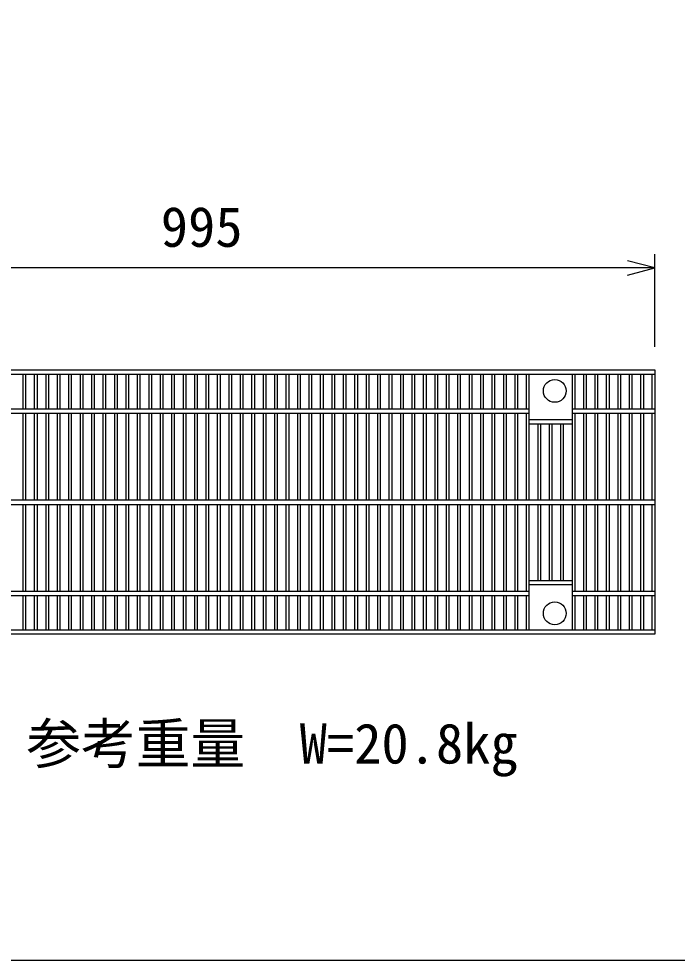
# Model space of a CAD drawing. Units: millimetres, scale not verified. Extents: x -16800 to 16800, y -5940 to 5940.
# Drawn here: x -10507 to -9784, y -4937 to -3904 of the extents above; entities that cross this region are included whole.
import ezdxf
from ezdxf.enums import TextEntityAlignment as Align

# ---------------------------------------------------------------- set-up
doc = ezdxf.new("R2010")
doc.units = ezdxf.units.MM
doc.header["$LTSCALE"] = 20
for name, color, linetype, lineweight in [('0-0_DIM', 7, 'Continuous', 25), ('0-2_HATCH', 6, 'Continuous', 25), ('0-6_TXT', 7, 'Continuous', 25)]:
    doc.layers.add(name, color=color, linetype=linetype, lineweight=lineweight)
doc.styles.add('ＭＳ ゴシック', font='')
doc.styles.get('ＭＳ ゴシック').set_extended_font_data('MS Gothic')

msp = doc.modelspace()

# ---------------------------------------------------------------- linework, layer by layer
at = {"layer": '0-0_DIM'}
for p, q in [((-9808.9, -4264.03), (-9808.9, -4162.45)), ((-9808.9, -4177.45), (-10803.9, -4177.45))]:
    msp.add_line(p, q, dxfattribs=at)
msp.add_lwpolyline([(-9838.9, -4185.49), (-9808.9, -4177.45), (-9838.9, -4169.41)], dxfattribs=at)
at = {"layer": '0-2_HATCH'}
for p, q in [((-10803.9, -4289.26), (-9808.9, -4289.26)), ((-10803.9, -4293.76), (-9808.9, -4293.76)), ((-10502.46, -4331.76), (-10502.46, -4293.76)), ((-10499.46, -4331.76), (-10499.46, -4293.76)), ((-10489.9, -4331.76), (-10489.9, -4293.76)), ((-10486.9, -4331.76), (-10486.9, -4293.76)), ((-10477.34, -4331.76), (-10477.34, -4293.76)), ((-10474.34, -4331.76), (-10474.34, -4293.76)), ((-10464.78, -4331.76), (-10464.78, -4293.76)), ((-10461.78, -4331.76), (-10461.78, -4293.76)), ((-10452.22, -4331.76), (-10452.22, -4293.76)), ((-10449.22, -4331.76), (-10449.22, -4293.76)), ((-10439.66, -4331.76), (-10439.66, -4293.76)), ((-10436.66, -4331.76), (-10436.66, -4293.76)), ((-10427.1, -4331.76), (-10427.1, -4293.76)), ((-10424.1, -4331.76), (-10424.1, -4293.76)), ((-10414.54, -4331.76), (-10414.54, -4293.76)), ((-10411.54, -4331.76), (-10411.54, -4293.76)), ((-10401.98, -4331.76), (-10401.98, -4293.76)), ((-10398.98, -4331.76), (-10398.98, -4293.76)), ((-10389.42, -4331.76), (-10389.42, -4293.76)), ((-10386.42, -4331.76), (-10386.42, -4293.76)), ((-10376.86, -4331.76), (-10376.86, -4293.76)), ((-10373.86, -4331.76), (-10373.86, -4293.76)), ((-10364.3, -4331.76), (-10364.3, -4293.76)), ((-10361.3, -4331.76), (-10361.3, -4293.76)), ((-10351.74, -4331.76), (-10351.74, -4293.76)), ((-10348.74, -4331.76), (-10348.74, -4293.76)), ((-10339.18, -4331.76), (-10339.18, -4293.76)), ((-10336.18, -4331.76), (-10336.18, -4293.76)), ((-10326.62, -4331.76), (-10326.62, -4293.76)), ((-10323.62, -4331.76), (-10323.62, -4293.76)), ((-10314.06, -4331.76), (-10314.06, -4293.76)), ((-10311.06, -4331.76), (-10311.06, -4293.76)), ((-10301.5, -4331.76), (-10301.5, -4293.76)), ((-10298.5, -4331.76), (-10298.5, -4293.76)), ((-10288.94, -4331.76), (-10288.94, -4293.76)), ((-10285.94, -4331.76), (-10285.94, -4293.76)), ((-10276.38, -4331.76), (-10276.38, -4293.76)), ((-10273.38, -4331.76), (-10273.38, -4293.76)), ((-10263.82, -4331.76), (-10263.82, -4293.76)), ((-10260.82, -4331.76), (-10260.82, -4293.76)), ((-10251.26, -4331.76), (-10251.26, -4293.76)), ((-10248.26, -4331.76), (-10248.26, -4293.76)), ((-10238.7, -4331.76), (-10238.7, -4293.76)), ((-10235.7, -4331.76), (-10235.7, -4293.76)), ((-10226.14, -4331.76), (-10226.14, -4293.76)), ((-10223.14, -4331.76), (-10223.14, -4293.76)), ((-10213.58, -4331.76), (-10213.58, -4293.76)), ((-10210.58, -4331.76), (-10210.58, -4293.76)), ((-10201.02, -4331.76), (-10201.02, -4293.76)), ((-10198.02, -4331.76), (-10198.02, -4293.76)), ((-10188.46, -4331.76), (-10188.46, -4293.76)), ((-10185.46, -4331.76), (-10185.46, -4293.76)), ((-10175.9, -4331.76), (-10175.9, -4293.76)), ((-10172.9, -4331.76), (-10172.9, -4293.76)), ((-10163.34, -4331.76), (-10163.34, -4293.76)), ((-10160.34, -4331.76), (-10160.34, -4293.76)), ((-10150.78, -4331.76), (-10150.78, -4293.76)), ((-10147.78, -4331.76), (-10147.78, -4293.76)), ((-10138.22, -4331.76), (-10138.22, -4293.76)), ((-10135.22, -4331.76), (-10135.22, -4293.76)), ((-10125.66, -4331.76), (-10125.66, -4293.76)), ((-10122.66, -4331.76), (-10122.66, -4293.76)), ((-10113.1, -4331.76), (-10113.1, -4293.76)), ((-10110.1, -4331.76), (-10110.1, -4293.76)), ((-10100.54, -4331.76), (-10100.54, -4293.76)), ((-10097.54, -4331.76), (-10097.54, -4293.76)), ((-10087.98, -4331.76), (-10087.98, -4293.76)), ((-10084.98, -4331.76), (-10084.98, -4293.76)), ((-10075.42, -4331.76), (-10075.42, -4293.76)), ((-10072.42, -4331.76), (-10072.42, -4293.76)), ((-10062.86, -4331.76), (-10062.86, -4293.76)), ((-10059.86, -4331.76), (-10059.86, -4293.76)), ((-10050.3, -4331.76), (-10050.3, -4293.76)), ((-10047.3, -4331.76), (-10047.3, -4293.76)), ((-10037.74, -4331.76), (-10037.74, -4293.76)), ((-10034.74, -4331.76), (-10034.74, -4293.76)), ((-10025.18, -4331.76), (-10025.18, -4293.76)), ((-10022.18, -4331.76), (-10022.18, -4293.76)), ((-10012.62, -4331.76), (-10012.62, -4293.76)), ((-10009.62, -4331.76), (-10009.62, -4293.76)), ((-10000.06, -4331.76), (-10000.06, -4293.76)), ((-9997.06, -4331.76), (-9997.06, -4293.76)), ((-9987.5, -4331.76), (-9987.5, -4293.76)), ((-9984.5, -4331.76), (-9984.5, -4293.76)), ((-9974.94, -4331.76), (-9974.94, -4293.76)), ((-9971.94, -4331.76), (-9971.94, -4293.76)), ((-9962.38, -4331.76), (-9962.38, -4293.76)), ((-9959.38, -4331.76), (-9959.38, -4293.76)), ((-9949.82, -4331.76), (-9949.82, -4293.76)), ((-9946.82, -4431.76), (-9946.82, -4293.76)), ((-9899.58, -4431.76), (-9899.58, -4293.76)), ((-9896.58, -4331.76), (-9896.58, -4293.76)), ((-9887.02, -4331.76), (-9887.02, -4293.76)), ((-9884.02, -4331.76), (-9884.02, -4293.76)), ((-9874.46, -4331.76), (-9874.46, -4293.76)), ((-9871.46, -4331.76), (-9871.46, -4293.76)), ((-9861.9, -4331.76), (-9861.9, -4293.76)), ((-9858.9, -4331.76), (-9858.9, -4293.76)), ((-9849.34, -4331.76), (-9849.34, -4293.76)), ((-9846.34, -4331.76), (-9846.34, -4293.76)), ((-9836.78, -4331.76), (-9836.78, -4293.76)), ((-9833.78, -4331.76), (-9833.78, -4293.76)), ((-9824.22, -4331.76), (-9824.22, -4293.76)), ((-9821.22, -4331.76), (-9821.22, -4293.76)), ((-9811.9, -4331.76), (-9811.9, -4293.76)), ((-9808.9, -4289.26), (-9808.9, -4579.26)), ((-10665.74, -4331.76), (-9946.82, -4331.76)), ((-9899.58, -4331.76), (-9808.9, -4331.76)), ((-10665.74, -4336.76), (-9946.82, -4336.76)), ((-10502.46, -4431.76), (-10502.46, -4336.76)), ((-10499.46, -4431.76), (-10499.46, -4336.76)), ((-10489.9, -4431.76), (-10489.9, -4336.76)), ((-10486.9, -4431.76), (-10486.9, -4336.76)), ((-10477.34, -4431.76), (-10477.34, -4336.76)), ((-10474.34, -4431.76), (-10474.34, -4336.76)), ((-10464.78, -4431.76), (-10464.78, -4336.76)), ((-10461.78, -4431.76), (-10461.78, -4336.76)), ((-10452.22, -4431.76), (-10452.22, -4336.76)), ((-10449.22, -4431.76), (-10449.22, -4336.76)), ((-10439.66, -4431.76), (-10439.66, -4336.76)), ((-10436.66, -4431.76), (-10436.66, -4336.76)), ((-10427.1, -4431.76), (-10427.1, -4336.76)), ((-10424.1, -4431.76), (-10424.1, -4336.76)), ((-10414.54, -4431.76), (-10414.54, -4336.76)), ((-10411.54, -4431.76), (-10411.54, -4336.76)), ((-10401.98, -4431.76), (-10401.98, -4336.76)), ((-10398.98, -4431.76), (-10398.98, -4336.76)), ((-10389.42, -4431.76), (-10389.42, -4336.76)), ((-10386.42, -4431.76), (-10386.42, -4336.76)), ((-10376.86, -4431.76), (-10376.86, -4336.76)), ((-10373.86, -4431.76), (-10373.86, -4336.76)), ((-10364.3, -4431.76), (-10364.3, -4336.76)), ((-10361.3, -4431.76), (-10361.3, -4336.76)), ((-10351.74, -4431.76), (-10351.74, -4336.76)), ((-10348.74, -4431.76), (-10348.74, -4336.76)), ((-10339.18, -4431.76), (-10339.18, -4336.76)), ((-10336.18, -4431.76), (-10336.18, -4336.76)), ((-10326.62, -4431.76), (-10326.62, -4336.76)), ((-10323.62, -4431.76), (-10323.62, -4336.76)), ((-10314.06, -4431.76), (-10314.06, -4336.76)), ((-10311.06, -4431.76), (-10311.06, -4336.76)), ((-10301.5, -4431.76), (-10301.5, -4336.76)), ((-10298.5, -4431.76), (-10298.5, -4336.76)), ((-10288.94, -4431.76), (-10288.94, -4336.76)), ((-10285.94, -4431.76), (-10285.94, -4336.76)), ((-10276.38, -4431.76), (-10276.38, -4336.76)), ((-10273.38, -4431.76), (-10273.38, -4336.76)), ((-10263.82, -4431.76), (-10263.82, -4336.76)), ((-10260.82, -4431.76), (-10260.82, -4336.76)), ((-10251.26, -4431.76), (-10251.26, -4336.76)), ((-10248.26, -4431.76), (-10248.26, -4336.76)), ((-10238.7, -4431.76), (-10238.7, -4336.76)), ((-10235.7, -4431.76), (-10235.7, -4336.76)), ((-10226.14, -4431.76), (-10226.14, -4336.76)), ((-10223.14, -4431.76), (-10223.14, -4336.76)), ((-10213.58, -4431.76), (-10213.58, -4336.76)), ((-10210.58, -4431.76), (-10210.58, -4336.76)), ((-10201.02, -4431.76), (-10201.02, -4336.76)), ((-10198.02, -4431.76), (-10198.02, -4336.76)), ((-10188.46, -4431.76), (-10188.46, -4336.76)), ((-10185.46, -4431.76), (-10185.46, -4336.76)), ((-10175.9, -4431.76), (-10175.9, -4336.76)), ((-10172.9, -4431.76), (-10172.9, -4336.76)), ((-10163.34, -4431.76), (-10163.34, -4336.76)), ((-10160.34, -4431.76), (-10160.34, -4336.76)), ((-10150.78, -4431.76), (-10150.78, -4336.76)), ((-10147.78, -4431.76), (-10147.78, -4336.76)), ((-10138.22, -4431.76), (-10138.22, -4336.76)), ((-10135.22, -4431.76), (-10135.22, -4336.76)), ((-10125.66, -4431.76), (-10125.66, -4336.76)), ((-10122.66, -4431.76), (-10122.66, -4336.76)), ((-10113.1, -4431.76), (-10113.1, -4336.76)), ((-10110.1, -4431.76), (-10110.1, -4336.76)), ((-10100.54, -4431.76), (-10100.54, -4336.76)), ((-10097.54, -4431.76), (-10097.54, -4336.76)), ((-10087.98, -4431.76), (-10087.98, -4336.76)), ((-10084.98, -4431.76), (-10084.98, -4336.76)), ((-10075.42, -4431.76), (-10075.42, -4336.76)), ((-10072.42, -4431.76), (-10072.42, -4336.76)), ((-10062.86, -4431.76), (-10062.86, -4336.76)), ((-10059.86, -4431.76), (-10059.86, -4336.76)), ((-10050.3, -4431.76), (-10050.3, -4336.76)), ((-10047.3, -4431.76), (-10047.3, -4336.76)), ((-10037.74, -4431.76), (-10037.74, -4336.76)), ((-10034.74, -4431.76), (-10034.74, -4336.76)), ((-10025.18, -4431.76), (-10025.18, -4336.76)), ((-10022.18, -4431.76), (-10022.18, -4336.76)), ((-10012.62, -4431.76), (-10012.62, -4336.76)), ((-10009.62, -4431.76), (-10009.62, -4336.76)), ((-10000.06, -4431.76), (-10000.06, -4336.76)), ((-9997.06, -4431.76), (-9997.06, -4336.76)), ((-9987.5, -4431.76), (-9987.5, -4336.76)), ((-9984.5, -4431.76), (-9984.5, -4336.76)), ((-9974.94, -4431.76), (-9974.94, -4336.76)), ((-9971.94, -4431.76), (-9971.94, -4336.76)), ((-9962.38, -4431.76), (-9962.38, -4336.76)), ((-9959.38, -4431.76), (-9959.38, -4336.76)), ((-9949.82, -4431.76), (-9949.82, -4336.76)), ((-9946.82, -4343.76), (-9899.58, -4343.76)), ((-9899.58, -4336.76), (-9808.9, -4336.76)), ((-9896.58, -4431.76), (-9896.58, -4336.76)), ((-9887.02, -4431.76), (-9887.02, -4336.76)), ((-9884.02, -4431.76), (-9884.02, -4336.76)), ((-9874.46, -4431.76), (-9874.46, -4336.76)), ((-9871.46, -4431.76), (-9871.46, -4336.76)), ((-9861.9, -4431.76), (-9861.9, -4336.76)), ((-9858.9, -4431.76), (-9858.9, -4336.76)), ((-9849.34, -4431.76), (-9849.34, -4336.76)), ((-9846.34, -4431.76), (-9846.34, -4336.76)), ((-9836.78, -4431.76), (-9836.78, -4336.76)), ((-9833.78, -4431.76), (-9833.78, -4336.76)), ((-9824.22, -4431.76), (-9824.22, -4336.76)), ((-9821.22, -4431.76), (-9821.22, -4336.76)), ((-9811.9, -4431.76), (-9811.9, -4336.76)), ((-9946.82, -4348.26), (-9899.58, -4348.26)), ((-9937.26, -4431.76), (-9937.26, -4348.26)), ((-9934.26, -4431.76), (-9934.26, -4348.26)), ((-9924.7, -4431.76), (-9924.7, -4348.26)), ((-9921.7, -4431.76), (-9921.7, -4348.26)), ((-9912.14, -4431.76), (-9912.14, -4348.26)), ((-9909.14, -4431.76), (-9909.14, -4348.26)), ((-10803.9, -4431.76), (-9808.9, -4431.76)), ((-10803.9, -4436.76), (-9808.9, -4436.76)), ((-10502.46, -4531.76), (-10502.46, -4436.76)), ((-10499.46, -4531.76), (-10499.46, -4436.76)), ((-10489.9, -4531.76), (-10489.9, -4436.76)), ((-10486.9, -4531.76), (-10486.9, -4436.76)), ((-10477.34, -4531.76), (-10477.34, -4436.76)), ((-10474.34, -4531.76), (-10474.34, -4436.76)), ((-10464.78, -4531.76), (-10464.78, -4436.76)), ((-10461.78, -4531.76), (-10461.78, -4436.76)), ((-10452.22, -4531.76), (-10452.22, -4436.76)), ((-10449.22, -4531.76), (-10449.22, -4436.76)), ((-10439.66, -4531.76), (-10439.66, -4436.76)), ((-10436.66, -4531.76), (-10436.66, -4436.76)), ((-10427.1, -4531.76), (-10427.1, -4436.76)), ((-10424.1, -4531.76), (-10424.1, -4436.76)), ((-10414.54, -4531.76), (-10414.54, -4436.76)), ((-10411.54, -4531.76), (-10411.54, -4436.76)), ((-10401.98, -4531.76), (-10401.98, -4436.76)), ((-10398.98, -4531.76), (-10398.98, -4436.76)), ((-10389.42, -4531.76), (-10389.42, -4436.76)), ((-10386.42, -4531.76), (-10386.42, -4436.76)), ((-10376.86, -4531.76), (-10376.86, -4436.76)), ((-10373.86, -4531.76), (-10373.86, -4436.76)), ((-10364.3, -4531.76), (-10364.3, -4436.76)), ((-10361.3, -4531.76), (-10361.3, -4436.76)), ((-10351.74, -4531.76), (-10351.74, -4436.76)), ((-10348.74, -4531.76), (-10348.74, -4436.76)), ((-10339.18, -4531.76), (-10339.18, -4436.76)), ((-10336.18, -4531.76), (-10336.18, -4436.76)), ((-10326.62, -4531.76), (-10326.62, -4436.76)), ((-10323.62, -4531.76), (-10323.62, -4436.76)), ((-10314.06, -4531.76), (-10314.06, -4436.76)), ((-10311.06, -4531.76), (-10311.06, -4436.76)), ((-10301.5, -4531.76), (-10301.5, -4436.76)), ((-10298.5, -4531.76), (-10298.5, -4436.76)), ((-10288.94, -4531.76), (-10288.94, -4436.76)), ((-10285.94, -4531.76), (-10285.94, -4436.76)), ((-10276.38, -4531.76), (-10276.38, -4436.76)), ((-10273.38, -4531.76), (-10273.38, -4436.76)), ((-10263.82, -4531.76), (-10263.82, -4436.76)), ((-10260.82, -4531.76), (-10260.82, -4436.76)), ((-10251.26, -4531.76), (-10251.26, -4436.76)), ((-10248.26, -4531.76), (-10248.26, -4436.76)), ((-10238.7, -4531.76), (-10238.7, -4436.76)), ((-10235.7, -4531.76), (-10235.7, -4436.76)), ((-10226.14, -4531.76), (-10226.14, -4436.76)), ((-10223.14, -4531.76), (-10223.14, -4436.76)), ((-10213.58, -4531.76), (-10213.58, -4436.76)), ((-10210.58, -4531.76), (-10210.58, -4436.76)), ((-10201.02, -4531.76), (-10201.02, -4436.76)), ((-10198.02, -4531.76), (-10198.02, -4436.76)), ((-10188.46, -4531.76), (-10188.46, -4436.76)), ((-10185.46, -4531.76), (-10185.46, -4436.76)), ((-10175.9, -4531.76), (-10175.9, -4436.76)), ((-10172.9, -4531.76), (-10172.9, -4436.76)), ((-10163.34, -4531.76), (-10163.34, -4436.76)), ((-10160.34, -4531.76), (-10160.34, -4436.76)), ((-10150.78, -4531.76), (-10150.78, -4436.76)), ((-10147.78, -4531.76), (-10147.78, -4436.76)), ((-10138.22, -4531.76), (-10138.22, -4436.76)), ((-10135.22, -4531.76), (-10135.22, -4436.76)), ((-10125.66, -4531.76), (-10125.66, -4436.76)), ((-10122.66, -4531.76), (-10122.66, -4436.76)), ((-10113.1, -4531.76), (-10113.1, -4436.76)), ((-10110.1, -4531.76), (-10110.1, -4436.76)), ((-10100.54, -4531.76), (-10100.54, -4436.76)), ((-10097.54, -4531.76), (-10097.54, -4436.76)), ((-10087.98, -4531.76), (-10087.98, -4436.76)), ((-10084.98, -4531.76), (-10084.98, -4436.76)), ((-10075.42, -4531.76), (-10075.42, -4436.76)), ((-10072.42, -4531.76), (-10072.42, -4436.76)), ((-10062.86, -4531.76), (-10062.86, -4436.76)), ((-10059.86, -4531.76), (-10059.86, -4436.76)), ((-10050.3, -4531.76), (-10050.3, -4436.76)), ((-10047.3, -4531.76), (-10047.3, -4436.76)), ((-10037.74, -4531.76), (-10037.74, -4436.76)), ((-10034.74, -4531.76), (-10034.74, -4436.76)), ((-10025.18, -4531.76), (-10025.18, -4436.76)), ((-10022.18, -4531.76), (-10022.18, -4436.76)), ((-10012.62, -4531.76), (-10012.62, -4436.76)), ((-10009.62, -4531.76), (-10009.62, -4436.76)), ((-10000.06, -4531.76), (-10000.06, -4436.76)), ((-9997.06, -4531.76), (-9997.06, -4436.76)), ((-9987.5, -4531.76), (-9987.5, -4436.76)), ((-9984.5, -4531.76), (-9984.5, -4436.76)), ((-9974.94, -4531.76), (-9974.94, -4436.76)), ((-9971.94, -4531.76), (-9971.94, -4436.76)), ((-9962.38, -4531.76), (-9962.38, -4436.76)), ((-9959.38, -4531.76), (-9959.38, -4436.76)), ((-9949.82, -4531.76), (-9949.82, -4436.76)), ((-9946.82, -4574.76), (-9946.82, -4436.76)), ((-9937.26, -4520.26), (-9937.26, -4436.76)), ((-9934.26, -4520.26), (-9934.26, -4436.76)), ((-9924.7, -4520.26), (-9924.7, -4436.76)), ((-9921.7, -4520.26), (-9921.7, -4436.76)), ((-9912.14, -4520.26), (-9912.14, -4436.76)), ((-9909.14, -4520.26), (-9909.14, -4436.76)), ((-9899.58, -4574.76), (-9899.58, -4436.76)), ((-9896.58, -4531.76), (-9896.58, -4436.76)), ((-9887.02, -4531.76), (-9887.02, -4436.76)), ((-9884.02, -4531.76), (-9884.02, -4436.76)), ((-9874.46, -4531.76), (-9874.46, -4436.76)), ((-9871.46, -4531.76), (-9871.46, -4436.76)), ((-9861.9, -4531.76), (-9861.9, -4436.76)), ((-9858.9, -4531.76), (-9858.9, -4436.76)), ((-9849.34, -4531.76), (-9849.34, -4436.76)), ((-9846.34, -4531.76), (-9846.34, -4436.76)), ((-9836.78, -4531.76), (-9836.78, -4436.76)), ((-9833.78, -4531.76), (-9833.78, -4436.76)), ((-9824.22, -4531.76), (-9824.22, -4436.76)), ((-9821.22, -4531.76), (-9821.22, -4436.76)), ((-9811.9, -4531.76), (-9811.9, -4436.76)), ((-9946.82, -4520.26), (-9899.58, -4520.26)), ((-10665.74, -4531.76), (-9946.82, -4531.76)), ((-9946.82, -4524.76), (-9899.58, -4524.76)), ((-9899.58, -4531.76), (-9808.9, -4531.76)), ((-10665.74, -4536.76), (-9946.82, -4536.76)), ((-10502.46, -4574.76), (-10502.46, -4536.76)), ((-10499.46, -4574.76), (-10499.46, -4536.76)), ((-10489.9, -4574.76), (-10489.9, -4536.76)), ((-10486.9, -4574.76), (-10486.9, -4536.76)), ((-10477.34, -4574.76), (-10477.34, -4536.76)), ((-10474.34, -4574.76), (-10474.34, -4536.76)), ((-10464.78, -4574.76), (-10464.78, -4536.76)), ((-10461.78, -4574.76), (-10461.78, -4536.76)), ((-10452.22, -4574.76), (-10452.22, -4536.76)), ((-10449.22, -4574.76), (-10449.22, -4536.76)), ((-10439.66, -4574.76), (-10439.66, -4536.76)), ((-10436.66, -4574.76), (-10436.66, -4536.76)), ((-10427.1, -4574.76), (-10427.1, -4536.76)), ((-10424.1, -4574.76), (-10424.1, -4536.76)), ((-10414.54, -4574.76), (-10414.54, -4536.76)), ((-10411.54, -4574.76), (-10411.54, -4536.76)), ((-10401.98, -4574.76), (-10401.98, -4536.76)), ((-10398.98, -4574.76), (-10398.98, -4536.76)), ((-10389.42, -4574.76), (-10389.42, -4536.76)), ((-10386.42, -4574.76), (-10386.42, -4536.76)), ((-10376.86, -4574.76), (-10376.86, -4536.76)), ((-10373.86, -4574.76), (-10373.86, -4536.76)), ((-10364.3, -4574.76), (-10364.3, -4536.76)), ((-10361.3, -4574.76), (-10361.3, -4536.76)), ((-10351.74, -4574.76), (-10351.74, -4536.76)), ((-10348.74, -4574.76), (-10348.74, -4536.76)), ((-10339.18, -4574.76), (-10339.18, -4536.76)), ((-10336.18, -4574.76), (-10336.18, -4536.76)), ((-10326.62, -4574.76), (-10326.62, -4536.76)), ((-10323.62, -4574.76), (-10323.62, -4536.76)), ((-10314.06, -4574.76), (-10314.06, -4536.76)), ((-10311.06, -4574.76), (-10311.06, -4536.76)), ((-10301.5, -4574.76), (-10301.5, -4536.76)), ((-10298.5, -4574.76), (-10298.5, -4536.76)), ((-10288.94, -4574.76), (-10288.94, -4536.76)), ((-10285.94, -4574.76), (-10285.94, -4536.76)), ((-10276.38, -4574.76), (-10276.38, -4536.76)), ((-10273.38, -4574.76), (-10273.38, -4536.76)), ((-10263.82, -4574.76), (-10263.82, -4536.76)), ((-10260.82, -4574.76), (-10260.82, -4536.76)), ((-10251.26, -4574.76), (-10251.26, -4536.76)), ((-10248.26, -4574.76), (-10248.26, -4536.76)), ((-10238.7, -4574.76), (-10238.7, -4536.76)), ((-10235.7, -4574.76), (-10235.7, -4536.76)), ((-10226.14, -4574.76), (-10226.14, -4536.76)), ((-10223.14, -4574.76), (-10223.14, -4536.76)), ((-10213.58, -4574.76), (-10213.58, -4536.76)), ((-10210.58, -4574.76), (-10210.58, -4536.76)), ((-10201.02, -4574.76), (-10201.02, -4536.76)), ((-10198.02, -4574.76), (-10198.02, -4536.76)), ((-10188.46, -4574.76), (-10188.46, -4536.76)), ((-10185.46, -4574.76), (-10185.46, -4536.76)), ((-10175.9, -4574.76), (-10175.9, -4536.76)), ((-10172.9, -4574.76), (-10172.9, -4536.76)), ((-10163.34, -4574.76), (-10163.34, -4536.76)), ((-10160.34, -4574.76), (-10160.34, -4536.76)), ((-10150.78, -4574.76), (-10150.78, -4536.76)), ((-10147.78, -4574.76), (-10147.78, -4536.76)), ((-10138.22, -4574.76), (-10138.22, -4536.76)), ((-10135.22, -4574.76), (-10135.22, -4536.76)), ((-10125.66, -4574.76), (-10125.66, -4536.76)), ((-10122.66, -4574.76), (-10122.66, -4536.76)), ((-10113.1, -4574.76), (-10113.1, -4536.76)), ((-10110.1, -4574.76), (-10110.1, -4536.76)), ((-10100.54, -4574.76), (-10100.54, -4536.76)), ((-10097.54, -4574.76), (-10097.54, -4536.76)), ((-10087.98, -4574.76), (-10087.98, -4536.76)), ((-10084.98, -4574.76), (-10084.98, -4536.76)), ((-10075.42, -4574.76), (-10075.42, -4536.76)), ((-10072.42, -4574.76), (-10072.42, -4536.76)), ((-10062.86, -4574.76), (-10062.86, -4536.76)), ((-10059.86, -4574.76), (-10059.86, -4536.76)), ((-10050.3, -4574.76), (-10050.3, -4536.76)), ((-10047.3, -4574.76), (-10047.3, -4536.76)), ((-10037.74, -4574.76), (-10037.74, -4536.76)), ((-10034.74, -4574.76), (-10034.74, -4536.76)), ((-10025.18, -4574.76), (-10025.18, -4536.76)), ((-10022.18, -4574.76), (-10022.18, -4536.76)), ((-10012.62, -4574.76), (-10012.62, -4536.76)), ((-10009.62, -4574.76), (-10009.62, -4536.76)), ((-10000.06, -4574.76), (-10000.06, -4536.76)), ((-9997.06, -4574.76), (-9997.06, -4536.76)), ((-9987.5, -4574.76), (-9987.5, -4536.76)), ((-9984.5, -4574.76), (-9984.5, -4536.76)), ((-9974.94, -4574.76), (-9974.94, -4536.76)), ((-9971.94, -4574.76), (-9971.94, -4536.76)), ((-9962.38, -4574.76), (-9962.38, -4536.76)), ((-9959.38, -4574.76), (-9959.38, -4536.76)), ((-9949.82, -4574.76), (-9949.82, -4536.76)), ((-9899.58, -4536.76), (-9808.9, -4536.76)), ((-9896.58, -4574.76), (-9896.58, -4536.76)), ((-9887.02, -4574.76), (-9887.02, -4536.76)), ((-9884.02, -4574.76), (-9884.02, -4536.76)), ((-9874.46, -4574.76), (-9874.46, -4536.76)), ((-9871.46, -4574.76), (-9871.46, -4536.76)), ((-9861.9, -4574.76), (-9861.9, -4536.76)), ((-9858.9, -4574.76), (-9858.9, -4536.76)), ((-9849.34, -4574.76), (-9849.34, -4536.76)), ((-9846.34, -4574.76), (-9846.34, -4536.76)), ((-9836.78, -4574.76), (-9836.78, -4536.76)), ((-9833.78, -4574.76), (-9833.78, -4536.76)), ((-9824.22, -4574.76), (-9824.22, -4536.76)), ((-9821.22, -4574.76), (-9821.22, -4536.76)), ((-9811.9, -4574.76), (-9811.9, -4536.76)), ((-9808.9, -4574.76), (-10803.9, -4574.76)), ((-9808.9, -4579.26), (-10803.9, -4579.26))]:
    msp.add_line(p, q, dxfattribs=at)
for centre in [(-9918.9, -4312.26), (-9918.9, -4556.26)]:
    msp.add_circle(centre, 12.5, dxfattribs=at)
at = {"layer": '0-6_TXT'}
msp.add_lwpolyline([(-11234.06, -4936.67), (-9234.06, -4936.67), (-9234.06, -2486.67), (-11234.06, -2486.67)], close=True, dxfattribs=at)

# ---------------------------------------------------------------- texts
at = {"layer": '0-0_DIM', "style": 'ＭＳ ゴシック'}
for s, p in [('995', (-10351.4, -4167.45)), ('参考重量\u3000W=20.8kg', (-10498.91, -4734.19))]:
    msp.add_text(s, height=43.99, dxfattribs=at).set_placement(p, align=Align.BOTTOM_LEFT)

doc.saveas('drawing.dxf')
